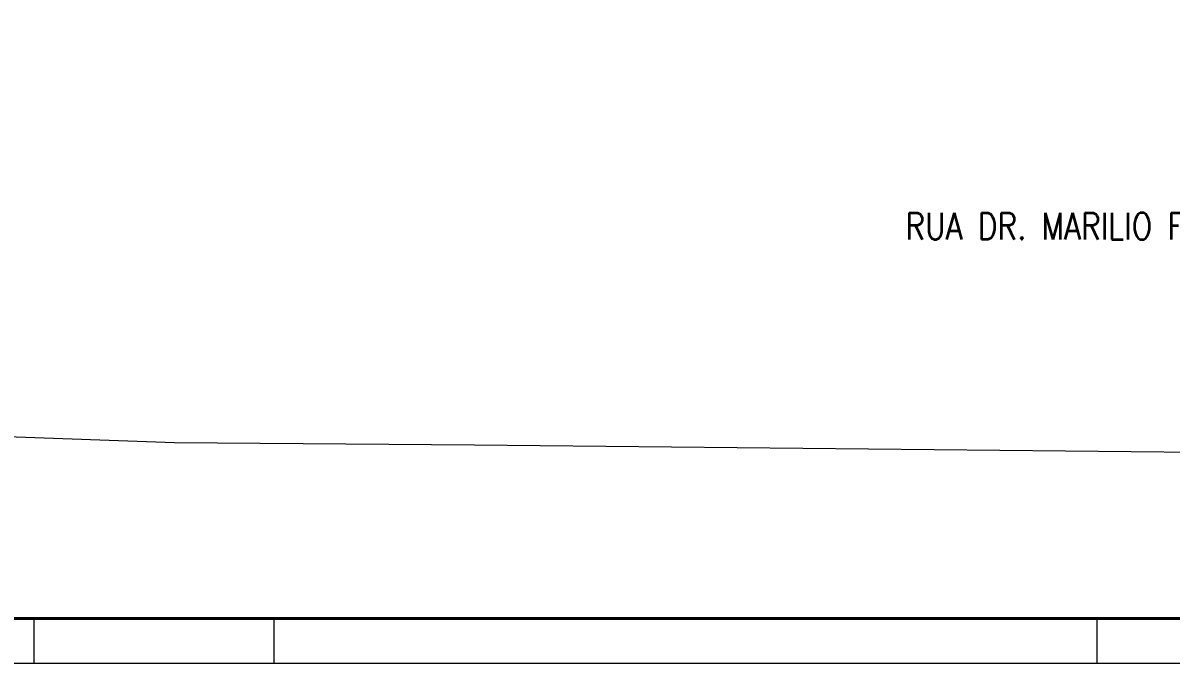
# Model space of a CAD drawing. Header units: metres. Extents: x -4.2 to 85, y -21.1 to 42.
# Drawn here: x 11.41 to 30.77, y -21.05 to -10.27 of the extents above; entities that cross this region are included whole.
import ezdxf
from ezdxf.enums import TextEntityAlignment as Align

# ---------------------------------------------------------------- set-up
doc = ezdxf.new("R2010")
doc.units = ezdxf.units.M
doc.header["$MEASUREMENT"] = 0
for name, color, linetype, lineweight in [('9 - Sanitário WC - Cozinha', 7, 'Continuous', 0), ('Level 54', 7, 'Continuous', 0), ('PSG-CTA', 7, 'Continuous', 0)]:
    doc.layers.add(name, color=color, linetype=linetype, lineweight=lineweight)
doc.styles.add('Style-STANDARD', font='STANDARD.shx')

msp = doc.modelspace()

# ---------------------------------------------------------------- linework, layer by layer
at = {"layer": 'Level 54', "color": 131, "linetype": 'Continuous', "lineweight": 40}
msp.add_line((-2.283, -20.305), (84.268, -20.305), dxfattribs=at)
at = {"layer": 'Level 54', "color": 131, "linetype": 'Continuous', "lineweight": 0}
for p, q in [((11.593, -20.305), (11.593, -21.055)), ((15.642, -20.305), (15.642, -21.055)), ((29.518, -20.305), (29.518, -21.055))]:
    msp.add_line(p, q, dxfattribs=at)
at = {"layer": 'Level 54', "color": 131, "linetype": 'Continuous', "lineweight": 0, "flags": 128}
msp.add_lwpolyline([(85.018, 42.02), (-4.158, 42.02), (-4.158, -21.055), (85.018, -21.055)], close=True, dxfattribs=at)
at = {"layer": 'PSG-CTA', "color": 30, "linetype": 'Continuous', "lineweight": 0}
for p, q in [((2.321, -16.927), (13.969, -17.339)), ((13.969, -17.339), (19.027, -17.381)), ((19.027, -17.381), (32.626, -17.517))]:
    msp.add_line(p, q, dxfattribs=at)

# ---------------------------------------------------------------- texts
at = {"layer": '9 - Sanitário WC - Cozinha', "color": 91, "linetype": 'Continuous', "lineweight": 30, "style": 'Style-STANDARD', "width": 0.901455}
msp.add_text('RUA DR. MARILIO FERNANDES', height=0.45, rotation=0, dxfattribs=at).set_placement((29.923, -13.695), align=Align.MIDDLE_CENTER)

doc.saveas('drawing.dxf')
